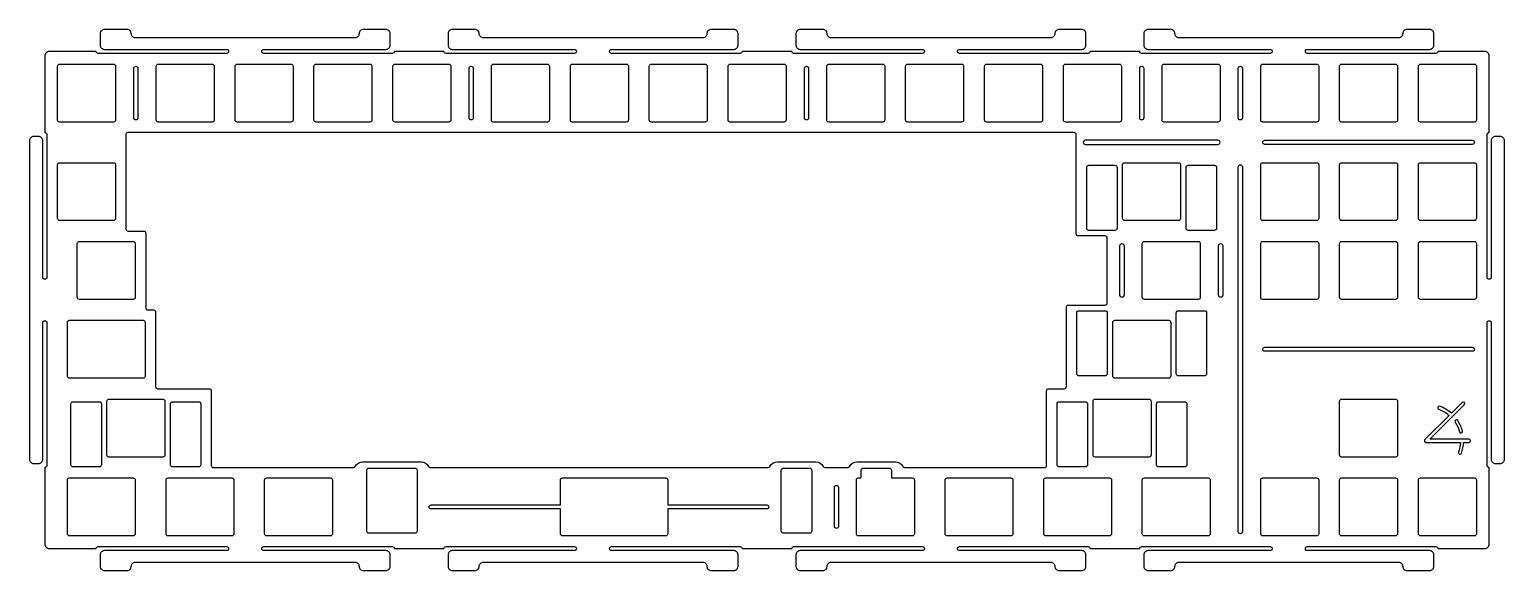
# Model space of a CAD drawing. Header units: millimetres. Extents: x 0 to 356, y 0 to 131.
import ezdxf

# ---------------------------------------------------------------- set-up
doc = ezdxf.new("R2010")
doc.units = ezdxf.units.MM
doc.layers.get('0').update_dxf_attribs({"color": 18, "true_color": 0x000000})
doc.layers.add('1', color=18, linetype='Continuous', true_color=0x000000)

msp = doc.modelspace()

# ---------------------------------------------------------------- linework, layer by layer
at = {"color": 7, "true_color": 0xffffff}
for points in [[(347.57, 31.74), (338.11, 31.74), (346.46, 40.08, 1.015046), (345.92, 40.62), (343.33, 38.03, 0.093967), (340.53, 39.69, 1), (340.27, 38.98, -0.092522), (342.8, 37.49), (336.93, 31.63), (336.88, 31.57), (336.88, 31.56), (336.85, 31.5), (336.85, 31.5), (336.83, 31.43), (336.83, 31.43), (336.82, 31.36), (336.83, 31.29), (336.83, 31.29), (336.85, 31.22), (336.85, 31.22), (336.88, 31.16), (336.88, 31.15), (336.93, 31.09), (336.99, 31.05), (336.99, 31.04), (337.06, 31.01), (337.06, 31.01), (337.13, 30.99), (337.13, 30.99), (337.2, 30.98), (345.55, 30.98, -0.075599), (345.06, 28.63, 1), (345.77, 28.37, 0.076706), (346.3, 30.98), (347.57, 30.98, 1), (347.57, 31.74)], [(344.35, 36.35, 0.414029), (344.25, 35.83, -0.080117), (345.29, 33.51, 0.870958), (346.03, 33.61), (346.02, 33.7, 0.08017), (344.88, 36.25, 0.414205)]]:
    msp.add_lwpolyline(points, format="xyb", close=True, dxfattribs=at)
at = {"layer": '1', "color": 7, "true_color": 0xffffff}
for points in [[(16.58, 124.96, -0.414214), (16.08, 125.46), (4.8, 125.46, 0.414214), (3.7, 124.36), (3.7, 105.88, -0.414214), (4.2, 105.38), (4.2, 70.88, -1), (3.2, 70.88), (3.2, 103.88, 0.414214), (2.2, 104.88), (1, 104.88, 0.414214), (0, 103.88), (0, 26.88, 0.414214), (1, 25.88), (2.2, 25.88, 0.414214), (3.2, 26.88), (3.2, 59.88, -1), (4.2, 59.88), (4.2, 25.38, -0.414214), (3.7, 24.88), (3.7, 6.4, 0.414214), (4.8, 5.3), (16.08, 5.3, -0.414214), (16.58, 5.8), (47.58, 5.8, -1), (47.58, 4.8), (18.08, 4.8, 0.414214), (17.08, 3.8), (17.08, 1, 0.414214), (18.08, 0), (23.58, 0, 0.414214), (24.58, 1, -0.414214), (25.58, 2), (78.58, 2, -0.414214), (79.58, 1, 0.414214), (80.58, 0), (86.08, 0, 0.414214), (87.08, 1), (87.08, 3.8, 0.414214), (86.08, 4.8), (56.58, 4.8, -1), (56.58, 5.8), (87.63, 5.8, -0.412557), (88.08, 5.3), (100.08, 5.3, -0.414214), (100.58, 5.8), (131.58, 5.8, -1), (131.58, 4.8), (102.08, 4.8, 0.414214), (101.08, 3.8), (101.08, 1, 0.414214), (102.08, 0), (107.58, 0, 0.414214), (108.58, 1, -0.414214), (109.58, 2), (162.58, 2, -0.414214), (163.58, 1, 0.414214), (164.58, 0), (170.08, 0, 0.414214), (171.08, 1), (171.08, 3.8, 0.414214), (170.08, 4.8), (140.58, 4.8, -1), (140.58, 5.8), (171.58, 5.8, -0.414214), (172.08, 5.3), (184.08, 5.3, -0.414214), (184.58, 5.8), (215.58, 5.8, -1), (215.58, 4.8), (186.08, 4.8, 0.414214), (185.08, 3.8), (185.08, 1, 0.414214), (186.08, 0), (191.58, 0, 0.414214), (192.58, 1, -0.414214), (193.58, 2), (246.58, 2, -0.414214), (247.58, 1, 0.414214), (248.58, 0), (254.08, 0, 0.414214), (255.08, 1), (255.08, 3.8, 0.414214), (254.08, 4.8), (224.58, 4.8, -1), (224.58, 5.8), (255.58, 5.8, -0.414214), (256.08, 5.3), (268.08, 5.3, -0.414214), (268.58, 5.8), (299.58, 5.8, -1), (299.58, 4.8), (270.08, 4.8, 0.414214), (269.08, 3.8), (269.08, 1, 0.414214), (270.08, 0), (275.58, 0, 0.414214), (276.58, 1, -0.414214), (277.58, 2), (330.58, 2, -0.414214), (331.58, 1, 0.414214), (332.58, 0), (338.08, 0, 0.414214), (339.08, 1), (339.08, 3.8, 0.414214), (338.08, 4.8), (308.58, 4.8, -1), (308.58, 5.8), (339.58, 5.8, -0.414214), (340.08, 5.3), (351.36, 5.3, 0.414214), (352.46, 6.4), (352.46, 24.88, -0.414214), (351.96, 25.38), (351.96, 59.88, -1), (352.96, 59.88), (352.96, 26.88, 0.414214), (353.96, 25.88), (355.16, 25.88, 0.414214), (356.16, 26.88), (356.16, 103.88, 0.414214), (355.16, 104.88), (353.96, 104.88, 0.414214), (352.96, 103.88), (352.96, 70.88, -1), (351.96, 70.88), (351.96, 105.38, -0.414214), (352.46, 105.88), (352.46, 124.36, 0.414214), (351.36, 125.46), (340.08, 125.46, -0.414214), (339.58, 124.96), (308.58, 124.96, -1), (308.58, 125.96), (338.08, 125.96, 0.414214), (339.08, 126.96), (339.08, 129.76, 0.414214), (338.08, 130.76), (332.58, 130.76, 0.414214), (331.58, 129.76, -0.414214), (330.58, 128.76), (277.58, 128.76, -0.414214), (276.58, 129.76, 0.414214), (275.58, 130.76), (270.08, 130.76, 0.414214), (269.08, 129.76), (269.08, 126.96, 0.414214), (270.08, 125.96), (299.58, 125.96, -1), (299.58, 124.96), (268.53, 124.96, -0.412557), (268.08, 125.46), (256.08, 125.46, -0.414214), (255.58, 124.96), (224.58, 124.96, -1), (224.58, 125.96), (254.08, 125.96, 0.414214), (255.08, 126.96), (255.08, 129.76, 0.414214), (254.08, 130.76), (248.58, 130.76, 0.414214), (247.58, 129.76, -0.414214), (246.58, 128.76), (193.58, 128.76, -0.414214), (192.58, 129.76, 0.414214), (191.58, 130.76), (186.08, 130.76, 0.414214), (185.08, 129.76), (185.08, 126.96, 0.414214), (186.08, 125.96), (215.58, 125.96, -1), (215.58, 124.96), (184.58, 124.96, -0.414214), (184.08, 125.46), (172.08, 125.46, -0.414214), (171.58, 124.96), (140.58, 124.96, -1), (140.58, 125.96), (170.08, 125.96, 0.414214), (171.08, 126.96), (171.08, 129.76, 0.414214), (170.08, 130.76), (164.58, 130.76, 0.414214), (163.58, 129.76, -0.414214), (162.58, 128.76), (109.58, 128.76, -0.414214), (108.58, 129.76, 0.414214), (107.58, 130.76), (102.08, 130.76, 0.414214), (101.08, 129.76), (101.08, 126.96, 0.414214), (102.08, 125.96), (131.58, 125.96, -1), (131.58, 124.96), (100.58, 124.96, -0.414214), (100.08, 125.46), (88.08, 125.46, -0.414214), (87.58, 124.96), (56.58, 124.96, -1), (56.58, 125.96), (86.08, 125.96, 0.414214), (87.08, 126.96), (87.08, 129.76, 0.414214), (86.08, 130.76), (80.58, 130.76, 0.414214), (79.58, 129.76, -0.414214), (78.58, 128.76), (25.58, 128.76, -0.414214), (24.58, 129.76, 0.414214), (23.58, 130.76), (18.08, 130.76, 0.414214), (17.08, 129.76), (17.08, 126.96, 0.414214), (18.08, 125.96), (47.58, 125.96, -1), (47.58, 124.96)], [(7.27, 122.39), (20.27, 122.39, -0.414214), (20.77, 121.89), (20.77, 108.89, -0.414214), (20.27, 108.39), (7.27, 108.39, -0.414214), (6.77, 108.89), (6.77, 121.89, -0.414214)], [(25.68, 108.89, -0.414214), (25.18, 109.39), (25.18, 121.39, -1), (26.18, 121.39), (26.18, 109.39, -0.414214)], [(30.59, 108.89), (30.59, 121.89, -0.414214), (31.09, 122.39), (44.09, 122.39, -0.414214), (44.59, 121.89), (44.59, 108.89, -0.414214), (44.09, 108.39), (31.09, 108.39, -0.414214)], [(49.64, 108.89), (49.64, 121.89, -0.414214), (50.14, 122.39), (63.14, 122.39, -0.414214), (63.64, 121.89), (63.64, 108.89, -0.414214), (63.14, 108.39), (50.14, 108.39, -0.414214)], [(69.19, 122.39), (82.19, 122.39, -0.414214), (82.69, 121.89), (82.69, 108.89, -0.414214), (82.19, 108.39), (69.19, 108.39, -0.414214), (68.69, 108.89), (68.69, 121.89, -0.414214)], [(87.74, 108.89), (87.74, 121.89, -0.414214), (88.24, 122.39), (101.24, 122.39, -0.414214), (101.74, 121.89), (101.74, 108.89, -0.414214), (101.24, 108.39), (88.24, 108.39, -0.414214)], [(106.64, 108.89, -0.414214), (106.14, 109.39), (106.14, 121.39, -1), (107.14, 121.39), (107.14, 109.39, -0.414214)], [(125.55, 121.89), (125.55, 108.89, -0.414214), (125.05, 108.39), (112.05, 108.39, -0.414214), (111.55, 108.89), (111.55, 121.89, -0.414214), (112.05, 122.39), (125.05, 122.39, -0.414214)], [(144.6, 121.89), (144.6, 108.89, -0.414214), (144.1, 108.39), (131.1, 108.39, -0.414214), (130.6, 108.89), (130.6, 121.89, -0.414214), (131.1, 122.39), (144.1, 122.39, -0.414214)], [(150.15, 122.39), (163.15, 122.39, -0.414214), (163.65, 121.89), (163.65, 108.89, -0.414214), (163.15, 108.39), (150.15, 108.39, -0.414214), (149.65, 108.89), (149.65, 121.89, -0.414214)], [(169.2, 122.39), (182.2, 122.39, -0.414214), (182.7, 121.89), (182.7, 108.89, -0.414214), (182.2, 108.39), (169.2, 108.39, -0.414214), (168.7, 108.89), (168.7, 121.89, -0.414214)], [(187.61, 108.89, -0.414214), (187.11, 109.39), (187.11, 121.39, -1), (188.11, 121.39), (188.11, 109.39, -0.414214)], [(193.01, 122.39), (206.01, 122.39, -0.414214), (206.51, 121.89), (206.51, 108.89, -0.414214), (206.01, 108.39), (193.01, 108.39, -0.414214), (192.51, 108.89), (192.51, 121.89, -0.414214)], [(211.56, 108.89), (211.56, 121.89, -0.414214), (212.06, 122.39), (225.06, 122.39, -0.414214), (225.56, 121.89), (225.56, 108.89, -0.414214), (225.06, 108.39), (212.06, 108.39, -0.414214)], [(231.11, 122.39), (244.11, 122.39, -0.414214), (244.61, 121.89), (244.61, 108.89, -0.414214), (244.11, 108.39), (231.11, 108.39, -0.414214), (230.61, 108.89), (230.61, 121.89, -0.414214)], [(249.66, 108.89), (249.66, 121.89, -0.414214), (250.16, 122.39), (263.16, 122.39, -0.414214), (263.66, 121.89), (263.66, 108.89, -0.414214), (263.16, 108.39), (250.16, 108.39, -0.414214)], [(268.57, 108.89, -0.414214), (268.07, 109.39), (268.07, 121.39, -1), (269.07, 121.39), (269.07, 109.39, -0.414214)], [(273.47, 108.89), (273.47, 121.89, -0.414214), (273.97, 122.39), (286.97, 122.39, -0.414214), (287.47, 121.89), (287.47, 108.89, -0.414214), (286.97, 108.39), (273.97, 108.39, -0.414214)], [(292.38, 108.89, -0.414214), (291.88, 109.39), (291.88, 121.39, -1), (292.88, 121.39), (292.88, 109.39, -0.414214)], [(310.79, 108.39), (297.79, 108.39, -0.414214), (297.29, 108.89), (297.29, 121.89, -0.414214), (297.79, 122.39), (310.79, 122.39, -0.414214), (311.29, 121.89), (311.29, 108.89, -0.414214)], [(316.84, 122.39), (329.84, 122.39, -0.414214), (330.34, 121.89), (330.34, 108.89, -0.414214), (329.84, 108.39), (316.84, 108.39, -0.414214), (316.34, 108.89), (316.34, 121.89, -0.414214)], [(349.39, 121.89), (349.39, 108.89, -0.414214), (348.89, 108.39), (335.89, 108.39, -0.414214), (335.39, 108.89), (335.39, 121.89, -0.414214), (335.89, 122.39), (348.89, 122.39, -0.414214)], [(252.75, 105.36, 0.414214), (252.25, 105.86), (23.8, 105.86, 0.414214), (23.3, 105.36), (23.3, 82.55, 0.414214), (23.8, 82.05), (27.56, 82.05, -0.414214), (28.06, 81.55), (28.06, 63.5, 0.414214), (28.56, 63), (29.94, 63, -0.414214), (30.44, 62.5), (30.44, 44.45, 0.414214), (30.94, 43.95), (43.38, 43.95, -0.414214), (43.88, 43.45), (43.88, 25.4, 0.414214), (44.38, 24.9), (78.22, 24.9, 0.278616), (78.66, 25.17, -0.278616), (80.45, 26.25), (94.55, 26.25, -0.278616), (96.34, 25.17, 0.278616), (96.78, 24.9), (178.33, 24.9, 0.278616), (178.78, 25.17, -0.278616), (180.57, 26.25), (189.87, 26.25, -0.278616), (191.66, 25.17, 0.278616), (192.1, 24.9), (197.58, 24.9, 0.278616), (198.02, 25.17, -0.278616), (199.81, 26.25), (209.11, 26.25, -0.278616), (210.91, 25.17, 0.278616), (211.35, 24.9), (245.11, 24.9, 0.414214), (245.61, 25.4), (245.61, 43.45, -0.414214), (246.11, 43.95), (249.87, 43.95, 0.414214), (250.37, 44.45), (250.37, 63.64, -0.414214), (250.87, 64.14), (259.74, 64.14, 0.414214), (260.24, 64.64), (260.24, 80.36, 0.414214), (259.74, 80.86), (253.25, 80.86, -0.414214), (252.75, 81.36)], [(254.93, 102.98), (286.97, 102.98, 1), (286.97, 103.98), (254.93, 103.98, 1)], [(298.29, 102.98, -1), (298.29, 103.98), (348.39, 103.98, -1), (348.39, 102.98)], [(6.77, 85.08), (6.77, 98.07, -0.414214), (7.27, 98.57), (20.27, 98.57, -0.414214), (20.77, 98.07), (20.77, 85.08, -0.414214), (20.27, 84.58), (7.27, 84.58, -0.414214)], [(262.63, 97.42), (262.63, 82.72, -0.414214), (262.1, 82.2), (255.8, 82.2, -0.414214), (255.28, 82.72), (255.28, 97.42, -0.414214), (255.8, 97.95), (262.1, 97.95, -0.414214)], [(263.95, 85.08), (263.95, 98.07, -0.414214), (264.45, 98.57), (277.45, 98.57, -0.414214), (277.95, 98.07), (277.95, 85.08, -0.414214), (277.45, 84.58), (264.45, 84.58, -0.414214)], [(286.1, 82.2), (279.8, 82.2, -0.414214), (279.27, 82.72), (279.27, 97.42, -0.414214), (279.8, 97.95), (286.1, 97.95, -0.414214), (286.62, 97.42), (286.62, 82.72, -0.414214)], [(292.38, 8.88, -0.414214), (291.88, 9.38), (291.88, 97.57, -1), (292.88, 97.57), (292.88, 9.38, -0.414214)], [(311.29, 98.07), (311.29, 85.08, -0.414214), (310.79, 84.58), (297.79, 84.58, -0.414214), (297.29, 85.08), (297.29, 98.07, -0.414214), (297.79, 98.57), (310.79, 98.57, -0.414214)], [(329.84, 84.58), (316.84, 84.58, -0.414214), (316.34, 85.08), (316.34, 98.07, -0.414214), (316.84, 98.57), (329.84, 98.57, -0.414214), (330.34, 98.07), (330.34, 85.08, -0.414214)], [(348.89, 84.58), (335.89, 84.58, -0.414214), (335.39, 85.08), (335.39, 98.07, -0.414214), (335.89, 98.57), (348.89, 98.57, -0.414214), (349.39, 98.07), (349.39, 85.08, -0.414214)], [(12.04, 79.52), (25.04, 79.52, -0.414214), (25.54, 79.02), (25.54, 66.03, -0.414214), (25.04, 65.53), (12.04, 65.53, -0.414214), (11.54, 66.03), (11.54, 79.02, -0.414214)], [(263.81, 66.03, -0.414214), (263.31, 66.53), (263.31, 78.52, -1), (264.31, 78.52), (264.31, 66.53, -0.414214)], [(282.21, 65.53), (269.21, 65.53, -0.414214), (268.71, 66.03), (268.71, 79.02, -0.414214), (269.21, 79.52), (282.21, 79.52, -0.414214), (282.71, 79.02), (282.71, 66.03, -0.414214)], [(287.62, 66.03, -0.414214), (287.12, 66.53), (287.12, 78.52, -1), (288.12, 78.52), (288.12, 66.53, -0.414214)], [(310.79, 65.53), (297.79, 65.53, -0.414214), (297.29, 66.03), (297.29, 79.02, -0.414214), (297.79, 79.52), (310.79, 79.52, -0.414214), (311.29, 79.02), (311.29, 66.03, -0.414214)], [(316.84, 79.52), (329.84, 79.52, -0.414214), (330.34, 79.02), (330.34, 66.03, -0.414214), (329.84, 65.53), (316.84, 65.53, -0.414214), (316.34, 66.03), (316.34, 79.02, -0.414214)], [(349.39, 79.02), (349.39, 66.03, -0.414214), (348.89, 65.53), (335.89, 65.53, -0.414214), (335.39, 66.03), (335.39, 79.02, -0.414214), (335.89, 79.52), (348.89, 79.52, -0.414214)], [(253.42, 62.8), (259.72, 62.8, -0.414214), (260.24, 62.28), (260.24, 47.58, -0.414214), (259.72, 47.05), (253.42, 47.05, -0.414214), (252.89, 47.58), (252.89, 62.28, -0.414214)], [(283.72, 47.05), (277.42, 47.05, -0.414214), (276.89, 47.58), (276.89, 62.28, -0.414214), (277.42, 62.8), (283.72, 62.8, -0.414214), (284.24, 62.28), (284.24, 47.58, -0.414214)], [(27.42, 46.48), (9.66, 46.48, -0.414214), (9.16, 46.98), (9.16, 59.97, -0.414214), (9.66, 60.47), (27.42, 60.47, -0.414214), (27.92, 59.97), (27.92, 46.98, -0.414214)], [(275.57, 59.97), (275.57, 46.98, -0.414214), (275.07, 46.48), (262.07, 46.48, -0.414214), (261.57, 46.98), (261.57, 59.97, -0.414214), (262.07, 60.47), (275.07, 60.47, -0.414214)], [(298.29, 52.98, -1), (298.29, 53.98), (348.39, 53.98, -1), (348.39, 52.98)], [(16.83, 25.05), (10.53, 25.05, -0.414214), (10.01, 25.58), (10.01, 40.28, -0.414214), (10.53, 40.8), (16.83, 40.8, -0.414214), (17.36, 40.28), (17.36, 25.58, -0.414214)], [(18.68, 27.93), (18.68, 40.92, -0.414214), (19.18, 41.42), (32.18, 41.42, -0.414214), (32.68, 40.92), (32.68, 27.93, -0.414214), (32.18, 27.43), (19.18, 27.43, -0.414214)], [(40.83, 25.05), (34.53, 25.05, -0.414214), (34.01, 25.58), (34.01, 40.28, -0.414214), (34.53, 40.8), (40.83, 40.8, -0.414214), (41.36, 40.28), (41.36, 25.58, -0.414214)], [(254.96, 25.05), (248.66, 25.05, -0.414214), (248.13, 25.58), (248.13, 40.28, -0.414214), (248.66, 40.8), (254.96, 40.8, -0.414214), (255.48, 40.28), (255.48, 25.58, -0.414214)], [(270.31, 27.43), (257.31, 27.43, -0.414214), (256.81, 27.93), (256.81, 40.92, -0.414214), (257.31, 41.42), (270.31, 41.42, -0.414214), (270.81, 40.92), (270.81, 27.93, -0.414214)], [(278.96, 25.05), (272.66, 25.05, -0.414214), (272.13, 25.58), (272.13, 40.28, -0.414214), (272.66, 40.8), (278.96, 40.8, -0.414214), (279.48, 40.28), (279.48, 25.58, -0.414214)], [(316.84, 41.42), (329.84, 41.42, -0.414214), (330.34, 40.92), (330.34, 27.93, -0.414214), (329.84, 27.43), (316.84, 27.43, -0.414214), (316.34, 27.93), (316.34, 40.92, -0.414214)], [(9.66, 22.37), (25.04, 22.37, -0.414214), (25.54, 21.87), (25.54, 8.88, -0.414214), (25.04, 8.38), (9.66, 8.38, -0.414214), (9.16, 8.88), (9.16, 21.87, -0.414214)], [(48.85, 8.38), (33.47, 8.38, -0.414214), (32.97, 8.88), (32.97, 21.87, -0.414214), (33.47, 22.37), (48.85, 22.37, -0.414214), (49.35, 21.87), (49.35, 8.88, -0.414214)], [(57.28, 22.37), (72.66, 22.37, -0.414214), (73.16, 21.87), (73.16, 8.88, -0.414214), (72.66, 8.38), (57.28, 8.38, -0.414214), (56.78, 8.88), (56.78, 21.87, -0.414214)], [(93.05, 9), (81.95, 9, -0.414214), (81.43, 9.53), (81.43, 24.23, -0.414214), (81.95, 24.75), (93.05, 24.75, -0.414214), (93.57, 24.23), (93.57, 9.53, -0.414214)], [(154.12, 21.87), (154.12, 15.87), (178.02, 15.87, -1), (178.02, 14.87), (154.12, 14.87), (154.12, 8.88, -0.414214), (153.62, 8.38), (128.72, 8.38, -0.414214), (128.22, 8.88), (128.22, 14.87), (96.99, 14.87, -1), (96.99, 15.87), (128.22, 15.87), (128.22, 21.87, -0.414214), (128.72, 22.37), (153.62, 22.37, -0.414214)], [(182.07, 24.75), (188.37, 24.75, -0.414214), (188.89, 24.23), (188.89, 9.53, -0.414214), (188.37, 9), (182.07, 9, -0.414214), (181.54, 9.53), (181.54, 24.23, -0.414214)], [(213.16, 8.38), (200.16, 8.38, -0.414214), (199.66, 8.88), (199.66, 21.87, -0.414214), (200.16, 22.37), (200.79, 22.37), (200.79, 24.23, -0.414214), (201.31, 24.75), (207.61, 24.75, -0.414214), (208.14, 24.23), (208.14, 22.37), (213.16, 22.37, -0.414214), (213.66, 21.87), (213.66, 8.88, -0.414214)], [(236.97, 8.38), (221.59, 8.38, -0.414214), (221.09, 8.88), (221.09, 21.87, -0.414214), (221.59, 22.37), (236.97, 22.37, -0.414214), (237.47, 21.87), (237.47, 8.88, -0.414214)], [(260.78, 8.38), (245.4, 8.38, -0.414214), (244.9, 8.88), (244.9, 21.87, -0.414214), (245.4, 22.37), (260.78, 22.37, -0.414214), (261.28, 21.87), (261.28, 8.88, -0.414214)], [(269.21, 22.37), (284.59, 22.37, -0.414214), (285.09, 21.87), (285.09, 8.88, -0.414214), (284.59, 8.38), (269.21, 8.38, -0.414214), (268.71, 8.88), (268.71, 21.87, -0.414214)], [(297.79, 22.37), (310.79, 22.37, -0.414214), (311.29, 21.87), (311.29, 8.88, -0.414214), (310.79, 8.38), (297.79, 8.38, -0.414214), (297.29, 8.88), (297.29, 21.87, -0.414214)], [(316.84, 22.37), (329.84, 22.37, -0.414214), (330.34, 21.87), (330.34, 8.88, -0.414214), (329.84, 8.38), (316.84, 8.38, -0.414214), (316.34, 8.88), (316.34, 21.87, -0.414214)], [(348.89, 8.38), (335.89, 8.38, -0.414214), (335.39, 8.88), (335.39, 21.87, -0.414214), (335.89, 22.37), (348.89, 22.37, -0.414214), (349.39, 21.87), (349.39, 8.88, -0.414214)], [(194.84, 10.18, -0.407), (194.34, 10.58), (194.34, 20.17, -0.8), (195.34, 20.17), (195.34, 10.58, -0.407)]]:
    msp.add_lwpolyline(points, format="xyb", close=True, dxfattribs=at)

doc.saveas('drawing.dxf')
